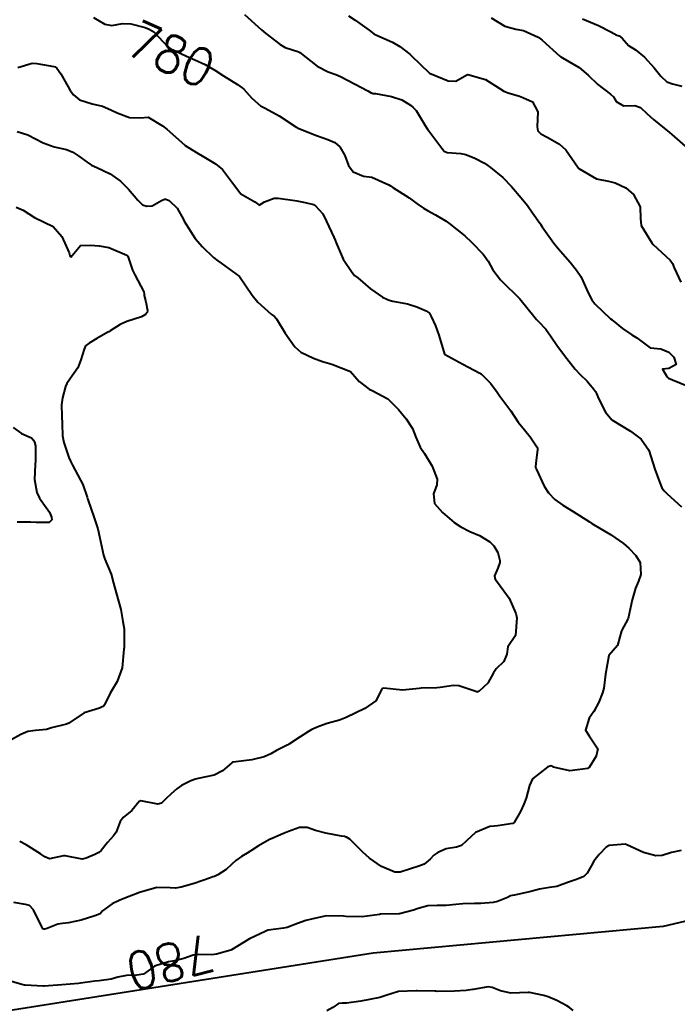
# Model space of a CAD drawing. Header units: metres. Extents: x 318500 to 325275, y 7408834 to 7428799.
# Drawn here: x 320111.3 to 320181.6, y 7410356.6 to 7410462.4 of the extents above; entities that cross this region are included whole.
import ezdxf
from ezdxf.enums import TextEntityAlignment as Align

# ---------------------------------------------------------------- set-up
doc = ezdxf.new("R2010")
doc.units = ezdxf.units.M
doc.header["$MEASUREMENT"] = 0
for name, color, linetype in [('Cotas', 45, 'Continuous'), ('Curvas de Nivel 1m', 11, 'Continuous'), ('Curvas de Nivel 5m', 15, 'Continuous'), ('Vias Secundárias', 230, 'Continuous')]:
    doc.layers.add(name, color=color, linetype=linetype)
doc.styles.add('Style-STANDARD', font='STANDARD.shx')

msp = doc.modelspace()

# ---------------------------------------------------------------- linework, layer by layer
at = {"layer": 'Curvas de Nivel 1m', "flags": 128}
for points, elevation in [([(320135.37, 7410462.94), (320137.2, 7410461.29), (320137.66, 7410460.91), (320139.18, 7410459.72), (320139.72, 7410459.42), (320141.17, 7410458.94), (320141.22, 7410458.91), (320141.3, 7410458.86), (320143.15, 7410457.43), (320144.32, 7410456.82), (320145.14, 7410456.51), (320145.64, 7410456.3), (320147.12, 7410455.53), (320148.54, 7410454.76), (320148.92, 7410454.56), (320149.11, 7410454.51), (320149.38, 7410454.48), (320151.1, 7410454.16), (320152.2, 7410453.81), (320153.1, 7410453.25), (320153.4, 7410453.01), (320153.73, 7410452.69), (320154.68, 7410451.06), (320154.93, 7410450.67), (320155.06, 7410450.51), (320156.46, 7410448.66), (320156.72, 7410448.34), (320157.03, 7410448.2), (320158.49, 7410448.09), (320159.02, 7410447.98), (320160, 7410447.58), (320161.01, 7410447.05), (320161.29, 7410446.86), (320161.68, 7410446.58), (320162.99, 7410445.51), (320163.9, 7410444.55), (320164.96, 7410443.32), (320165.61, 7410442.53), (320166.17, 7410441.75), (320166.93, 7410440.63), (320166.98, 7410440.56), (320167.01, 7410440.51), (320167.19, 7410440.24), (320168.45, 7410438.49), (320168.89, 7410437.93), (320170.18, 7410436.47), (320170.86, 7410435.6), (320171.32, 7410434.92), (320171.55, 7410434.45), (320172.1, 7410433.18), (320172.5, 7410432.43), (320172.81, 7410432.02), (320174.5, 7410430.4), (320174.66, 7410430.28), (320174.79, 7410430.18), (320175.79, 7410429.38), (320176.77, 7410428.69), (320176.97, 7410428.58), (320177.3, 7410428.37), (320178.75, 7410427.3), (320179.89, 7410427.2), (320180.75, 7410426.85), (320181.25, 7410426.31), (320181.51, 7410425.53), (320180.72, 7410425.09), (320180.04, 7410425.01), (320180.47, 7410424.32), (320180.57, 7410424.18), (320180.71, 7410424.07), (320181.13, 7410423.89), (320182.7, 7410423.24)], 779), ([(320146.47, 7410462.79), (320147.21, 7410462.33), (320148.69, 7410461.26), (320149.19, 7410460.88), (320149.42, 7410460.75), (320151.18, 7410459.98), (320151.99, 7410459.53), (320153.03, 7410458.7), (320153.17, 7410458.57), (320155.14, 7410456.67), (320157.13, 7410455.83), (320157.96, 7410455.8), (320159.14, 7410456.48), (320159.23, 7410456.53), (320161.13, 7410455.99), (320162.61, 7410455.08), (320163.11, 7410454.74), (320163.54, 7410454.56), (320164.75, 7410454.19), (320165.11, 7410454.07), (320166.17, 7410453.59), (320166.71, 7410452.52), (320166.64, 7410450.94), (320166.74, 7410450.51), (320167.06, 7410450.19), (320167.73, 7410449.82), (320169.04, 7410449.08), (320169.71, 7410448.47), (320171.01, 7410446.63), (320171.07, 7410446.52), (320171.12, 7410446.46), (320172.99, 7410445.38), (320174.29, 7410445.11), (320174.99, 7410444.95), (320176.15, 7410444.39), (320176.97, 7410443.71), (320177.67, 7410442.37), (320177.71, 7410441.14), (320177.79, 7410440.37), (320178.9, 7410438.53), (320179.06, 7410438.35), (320180.88, 7410436.69), (320181.11, 7410436.32), (320181.32, 7410435.86), (320182.03, 7410434.31)], 778), ([(320161.73, 7410462.58), (320163.21, 7410461.7), (320164.39, 7410461.36), (320165.2, 7410461.23), (320166.76, 7410460.52), (320167.01, 7410460.34), (320167.19, 7410460.18), (320169.08, 7410458.49), (320169.17, 7410458.42), (320169.36, 7410458.3), (320171.15, 7410457.28), (320172.12, 7410456.45), (320173.13, 7410455.47), (320174.51, 7410454.42), (320174.82, 7410454.12), (320175.1, 7410453.65), (320175.87, 7410453.17), (320177.1, 7410453.22), (320177.71, 7410452.98), (320178.39, 7410452.36), (320179.08, 7410451.71), (320180.8, 7410450.32), (320181.06, 7410450.11), (320182.48, 7410448.86)], 777), ([(320171.52, 7410462.46), (320173.21, 7410461.77), (320174.53, 7410461.09), (320175.19, 7410460.74), (320175.42, 7410460.64), (320175.76, 7410460.4), (320176.43, 7410459.63), (320177.18, 7410459.17), (320178.13, 7410458.37), (320179.15, 7410457.22), (320179.88, 7410456.34), (320180.53, 7410455.73), (320181.13, 7410455.51), (320182.11, 7410455.29)], 776), ([(320111.14, 7410457.26), (320112.66, 7410457.73), (320113.15, 7410457.7), (320114.98, 7410457.37), (320115.14, 7410457.33), (320115.31, 7410457.21), (320115.74, 7410456.59), (320116.51, 7410455.19), (320116.74, 7410454.82), (320117.1, 7410454.34), (320117.74, 7410453.82), (320119.09, 7410453.4), (320120.18, 7410453.14), (320121.08, 7410452.76), (320121.76, 7410452.44), (320123.07, 7410451.92), (320124.26, 7410451.89), (320125.07, 7410451.96), (320126.6, 7410451.05), (320127.05, 7410450.68), (320128.95, 7410449.02), (320128.99, 7410448.98), (320129.03, 7410448.93), (320130.22, 7410448.2), (320131.02, 7410447.73), (320132.28, 7410446.98), (320133, 7410446.38), (320134.07, 7410444.95), (320134.96, 7410443.78), (320136.47, 7410442.92), (320136.75, 7410442.71), (320136.95, 7410442.55), (320137.51, 7410442.9), (320138.54, 7410443.31), (320138.96, 7410443.29), (320140.76, 7410443.06), (320140.95, 7410443.03), (320141.87, 7410442.85), (320142.73, 7410442.62), (320142.95, 7410442.5), (320143.73, 7410441.61), (320144.14, 7410440.81), (320144.9, 7410439.12), (320145.06, 7410438.8), (320145.15, 7410438.54), (320145.91, 7410436.79), (320146.86, 7410435.34), (320147.13, 7410435.05), (320147.47, 7410434.77), (320148.83, 7410433.62), (320150.12, 7410432.73), (320150.59, 7410432.5), (320150.82, 7410432.41), (320151.23, 7410432.3), (320152.81, 7410431.99), (320153.8, 7410431.69), (320154.8, 7410431.25), (320155.13, 7410431), (320155.34, 7410430.66), (320155.77, 7410429.64), (320156.16, 7410428.65), (320156.74, 7410426.64), (320158.72, 7410425.57), (320160.53, 7410424.59), (320160.64, 7410424.52), (320160.71, 7410424.47), (320161.65, 7410423.53), (320162.37, 7410422.56), (320162.68, 7410422.15), (320163.84, 7410420.55), (320164.64, 7410419.36), (320165.3, 7410418.53), (320165.89, 7410417.79), (320166.61, 7410416.71), (320166.68, 7410416.58), (320166.7, 7410416.51), (320166.7, 7410416.41), (320166.6, 7410415.56), (320166.48, 7410414.62), (320166.49, 7410414.51), (320166.58, 7410414.28), (320167.41, 7410412.5), (320167.85, 7410411.8), (320168.54, 7410411.08), (320169.41, 7410410.47), (320170.52, 7410409.82), (320172.24, 7410408.7), (320172.5, 7410408.53), (320172.67, 7410408.43), (320174.48, 7410407.36), (320175.89, 7410406.39), (320176.46, 7410405.88), (320177.2, 7410405.11), (320177.65, 7410404.36), (320177.73, 7410403.06), (320177.48, 7410402.36), (320177.16, 7410401.62), (320176.83, 7410400.37), (320176.37, 7410398.38), (320175.68, 7410397.06), (320175.51, 7410396.39), (320175.26, 7410395.46), (320174.31, 7410394.4), (320173.97, 7410392.4), (320173.77, 7410390.91), (320173.64, 7410390.41), (320173.24, 7410389.42), (320172.71, 7410388.42), (320172.22, 7410387.71), (320171.81, 7410386.44), (320172.2, 7410385.81), (320173.15, 7410384.42), (320172.96, 7410383.63), (320172.22, 7410382.43), (320172.15, 7410382.37), (320172.06, 7410382.34), (320170.15, 7410382.08), (320168.41, 7410382.48), (320168.15, 7410382.6), (320168.04, 7410382.59), (320167.8, 7410382.49), (320166.14, 7410381.22), (320165.85, 7410380.51), (320165.47, 7410379.16), (320165.24, 7410378.52), (320164.87, 7410377.74), (320164.19, 7410376.54), (320164.07, 7410376.45), (320162.43, 7410376.19), (320162.07, 7410376.16), (320161.61, 7410376.11), (320160.06, 7410375.48), (320159.09, 7410374.6), (320158.56, 7410374.1), (320158.04, 7410373.93), (320156.92, 7410373.75), (320156.03, 7410373.35), (320155.62, 7410373.05), (320155.2, 7410372.65), (320154.56, 7410372.11), (320154.01, 7410371.87), (320153.1, 7410371.59), (320152, 7410371.26), (320151.44, 7410371.26), (320150.01, 7410371.85), (320148.73, 7410372.74), (320148.03, 7410373.38), (320146.62, 7410374.77), (320146.26, 7410374.98), (320146.05, 7410375.04), (320145.74, 7410375.09), (320144.06, 7410375.41), (320142.94, 7410375.7), (320142.06, 7410376.03), (320141.23, 7410376.01), (320140.06, 7410375.6), (320139.53, 7410375.39), (320138.38, 7410374.88), (320138.16, 7410374.77), (320138.05, 7410374.72), (320136.88, 7410374.06), (320136.03, 7410373.51), (320135.66, 7410373.28), (320135.06, 7410372.92), (320134.45, 7410372.5), (320134.01, 7410372.1), (320133.41, 7410371.54), (320132.53, 7410370.95), (320132.16, 7410370.79), (320131.99, 7410370.73), (320131.61, 7410370.59), (320129.98, 7410370.04), (320128.61, 7410369.64), (320127.98, 7410369.54), (320127.43, 7410369.57), (320125.98, 7410369.6), (320124.15, 7410369.07), (320124.02, 7410369.02), (320123.97, 7410369), (320122.58, 7410368.47), (320121.96, 7410368.21), (320121.22, 7410367.84), (320120.18, 7410367.12), (320120.07, 7410366.98), (320119.93, 7410366.78), (320119.37, 7410366.57), (320117.92, 7410366.1), (320116.56, 7410365.81), (320115.92, 7410365.77), (320115.42, 7410365.68), (320114.16, 7410365.2), (320113.97, 7410365.14), (320113.91, 7410365.14), (320113.81, 7410365.2), (320113.7, 7410365.41), (320112.82, 7410367.22), (320112.39, 7410367.67), (320111.95, 7410367.78), (320110.7, 7410368)], 781), ([(320111.05, 7410450.43), (320112.22, 7410450.06), (320113.04, 7410449.64), (320113.83, 7410449.22), (320115.03, 7410448.79), (320116.32, 7410448.49), (320117.02, 7410448.21), (320117.66, 7410447.81), (320118.56, 7410447.16), (320119.01, 7410446.84), (320119.57, 7410446.58), (320120.99, 7410445.92), (320122.12, 7410445.11), (320122.97, 7410444.27), (320123.96, 7410443.08), (320124.47, 7410442.6), (320124.94, 7410442.44), (320125.51, 7410442.5), (320126.51, 7410443.05), (320126.81, 7410443.19), (320126.95, 7410443.19), (320127.3, 7410443.04), (320128.16, 7410442.25), (320128.85, 7410441.02), (320128.93, 7410440.84), (320130.08, 7410439), (320130.89, 7410438.1), (320132.04, 7410436.97), (320132.51, 7410436.61), (320132.86, 7410436.37), (320134.85, 7410434.94), (320136.2, 7410432.92), (320136.81, 7410432.19), (320138.22, 7410430.89), (320138.56, 7410430.66), (320138.79, 7410430.41), (320139.7, 7410428.87), (320140.75, 7410427.39), (320141.39, 7410426.85), (320142.73, 7410426.2), (320143.7, 7410425.84), (320144.72, 7410425.56), (320146.71, 7410424.78), (320147.63, 7410423.69), (320148.69, 7410422.89), (320148.78, 7410422.84), (320149.02, 7410422.74), (320150.68, 7410421.86), (320151.83, 7410420.71), (320152.65, 7410419.72), (320153.33, 7410418.69), (320153.7, 7410417.76), (320154.16, 7410416.68), (320154.6, 7410415.99), (320155.42, 7410414.66), (320155.95, 7410413.26), (320155.93, 7410412.65), (320155.57, 7410411.68), (320155.67, 7410410.65), (320156.52, 7410409.68), (320157.8, 7410408.63), (320158.49, 7410408.15), (320159.44, 7410407.65), (320160.48, 7410407.22), (320161.6, 7410406.57), (320162.04, 7410406.14), (320162.46, 7410405.41), (320162.68, 7410404.56), (320162.65, 7410404.35), (320162.44, 7410403.76), (320162.08, 7410402.91), (320162.15, 7410402.56), (320162.42, 7410402.24), (320163.67, 7410400.55), (320164.37, 7410398.88), (320164.45, 7410398.61), (320164.46, 7410398.54), (320164.47, 7410398.44), (320164.34, 7410396.54), (320163.53, 7410395.34), (320163.42, 7410394.55), (320163.08, 7410393.77), (320162.29, 7410392.99), (320161.99, 7410392.56), (320161.38, 7410391.46), (320160.44, 7410390.59), (320160.33, 7410390.52), (320160.26, 7410390.5), (320159.99, 7410390.59), (320158.27, 7410391.18), (320157.7, 7410391.19), (320156.27, 7410390.98), (320155.94, 7410390.96), (320154.26, 7410390.91), (320154.05, 7410390.88), (320152.26, 7410390.7), (320150.26, 7410390.93), (320150.11, 7410390.88), (320150.01, 7410390.72), (320149.41, 7410389.57), (320148.23, 7410388.75), (320146.22, 7410387.79), (320145.51, 7410387.49), (320144.21, 7410387.12), (320143.31, 7410386.81), (320142.55, 7410386.48), (320142.2, 7410386.29), (320141.33, 7410385.71), (320140.18, 7410384.97), (320140.11, 7410384.93), (320139.99, 7410384.86), (320138.8, 7410384.25), (320138.17, 7410383.9), (320137.46, 7410383.59), (320136.16, 7410383.25), (320135.86, 7410383.21), (320134.15, 7410383.02), (320134.09, 7410383), (320134.02, 7410382.94), (320133.01, 7410382.08), (320132.14, 7410381.6), (320130.4, 7410381.25), (320130.13, 7410381.19), (320129.63, 7410381), (320128.63, 7410380.5), (320128.12, 7410380.15), (320127.51, 7410379.62), (320126.93, 7410379.03), (320126.5, 7410378.63), (320126.09, 7410378.52), (320124.3, 7410378.87), (320124.1, 7410378.8), (320123.32, 7410377.85), (320122.39, 7410377.1), (320122.07, 7410376.66), (320121.63, 7410375.53), (320121.35, 7410375.11), (320120.72, 7410374.43), (320120.03, 7410373.56), (320119.8, 7410373.35), (320119.35, 7410373.13), (320118.43, 7410372.73), (320118.01, 7410372.65), (320116.2, 7410373), (320116.02, 7410373), (320114.53, 7410372.68), (320114.02, 7410372.89), (320113.56, 7410373.21), (320112.03, 7410374.18), (320111.33, 7410374.53)], 782), ([(320110.94, 7410442.35), (320111.7, 7410442.01), (320112.93, 7410441.23), (320114.92, 7410440.26), (320115.83, 7410439.2), (320116.61, 7410437.45), (320116.71, 7410437.18), (320116.76, 7410437.08), (320116.87, 7410437.03), (320116.96, 7410437.18), (320117.83, 7410438.23), (320118.89, 7410438.26), (320119.84, 7410438.19), (320120.88, 7410438.01), (320122.78, 7410437.2), (320122.87, 7410437.14), (320122.9, 7410437.1), (320123.39, 7410435.62), (320123.65, 7410435.09), (320124.6, 7410433.3), (320124.65, 7410433.07), (320124.63, 7410432.89), (320124.81, 7410432.22), (320125.01, 7410431.29), (320124.97, 7410431.07), (320124.79, 7410430.85), (320124.34, 7410430.63), (320122.78, 7410430.12), (320122.07, 7410429.81), (320121.01, 7410429.12), (320120.87, 7410429.02), (320120.77, 7410428.96), (320119.58, 7410428.31), (320118.75, 7410427.8), (320118.38, 7410427.52), (320118.21, 7410427.16), (320117.87, 7410426.02), (320117.55, 7410425.17), (320116.7, 7410423.94), (320116.37, 7410423.5), (320116.23, 7410423.18), (320115.91, 7410421.95), (320115.79, 7410421.19), (320115.83, 7410420), (320115.88, 7410419.19), (320115.92, 7410417.89), (320116.05, 7410417.19), (320116.59, 7410415.59), (320116.76, 7410415.18), (320116.98, 7410414.77), (320117.85, 7410413.16), (320118.07, 7410412.68), (320118.53, 7410411.32), (320118.58, 7410411.2), (320118.59, 7410411.15), (320118.61, 7410411.07), (320119.3, 7410409.14), (320119.67, 7410407.94), (320119.87, 7410407.13), (320119.96, 7410406.62), (320120.29, 7410405.12), (320120.44, 7410404.72), (320121.1, 7410403.11), (320121.37, 7410402.14), (320121.65, 7410401.11), (320122.14, 7410399.34), (320122.19, 7410399.1), (320122.35, 7410398.04), (320122.5, 7410397.25), (320122.51, 7410397.1), (320122.49, 7410395.27), (320122.48, 7410395.1), (320122.29, 7410393.1), (320121.75, 7410391.62), (320121.44, 7410391.11), (320120.99, 7410390.37), (320120.4, 7410389.12), (320120.32, 7410389.02), (320120.23, 7410388.95), (320119.87, 7410388.77), (320118.22, 7410388.27), (320116.58, 7410387.17), (320116.32, 7410387.06), (320116.21, 7410387.04), (320114.72, 7410386.68), (320114.2, 7410386.51), (320113.02, 7410386.39), (320112.2, 7410386.29), (320111.47, 7410385.96), (320110.18, 7410385.26)], 783), ([(320110.63, 7410418.8), (320111.52, 7410418.14), (320112.61, 7410417.69), (320112.82, 7410417.43), (320112.9, 7410417.23), (320113.01, 7410416.82), (320113.01, 7410415.22), (320112.98, 7410414.82), (320112.93, 7410413.22), (320113.15, 7410411.83), (320113.46, 7410411.22), (320114.51, 7410409.74), (320114.75, 7410409.2), (320114.77, 7410408.92), (320114.49, 7410408.64), (320113.08, 7410408.63), (320112.49, 7410408.65), (320111.07, 7410408.67)], 784), ([(320170.52, 7410356.45), (320170.12, 7410356.77), (320169.82, 7410356.96), (320168.76, 7410357.53), (320167.82, 7410357.9), (320167.38, 7410358.04), (320165.83, 7410358.37), (320165.68, 7410358.37), (320163.83, 7410358.3), (320162.74, 7410358.55), (320161.84, 7410358.91), (320161.42, 7410358.98), (320159.83, 7410358.7), (320159.74, 7410358.69), (320159.06, 7410358.6), (320157.83, 7410358.52), (320155.97, 7410358.5), (320155.83, 7410358.51), (320155.7, 7410358.51), (320153.83, 7410358.54), (320153.71, 7410358.55), (320151.83, 7410358.49), (320150.46, 7410358.07), (320149.82, 7410357.85), (320148.72, 7410357.64), (320147.82, 7410357.46), (320146.27, 7410357.23), (320145.81, 7410357.23), (320145.41, 7410357.19), (320144.8, 7410356.79), (320144.18, 7410356.43)], 779)]:
    msp.add_lwpolyline(points, dxfattribs=dict(at, elevation=elevation))
at = {"layer": 'Curvas de Nivel 5m', "elevation": 780, "flags": 128}
for points in [[(320119.21, 7410462.6), (320120.43, 7410461.91), (320121.2, 7410461.75), (320122.33, 7410461.99), (320123.2, 7410461.93), (320124.73, 7410461.55), (320125.19, 7410461.38), (320125.67, 7410461.07), (320127.17, 7410459.49), (320127.42, 7410459.29), (320127.95, 7410459.04), (320129.16, 7410458.48), (320130.06, 7410458.1), (320131.15, 7410457.58), (320132.18, 7410456.98), (320133.13, 7410456.39), (320134.62, 7410455.44), (320135.11, 7410455.1), (320135.29, 7410454.94), (320136.16, 7410453.99), (320137.09, 7410453.19), (320137.56, 7410452.91), (320139.08, 7410452.09), (320140.95, 7410450.86), (320141.06, 7410450.8), (320141.17, 7410450.74), (320143.05, 7410450), (320144.28, 7410449.58), (320145.04, 7410449.24), (320145.56, 7410448.8), (320146.1, 7410447.87), (320146.48, 7410446.79), (320147, 7410446.11), (320148.09, 7410445.66), (320148.99, 7410445.53), (320150.8, 7410444.72), (320150.98, 7410444.62), (320151.24, 7410444.46), (320152.96, 7410443.33), (320153.84, 7410442.69), (320154.5, 7410442.23), (320154.94, 7410441.99), (320155.79, 7410441.51), (320156.93, 7410440.84), (320157.21, 7410440.64), (320158.91, 7410439.27), (320159.62, 7410438.61), (320160.88, 7410437.32), (320161.43, 7410436.58), (320161.92, 7410435.64), (320162.74, 7410434.56), (320162.85, 7410434.46), (320164.82, 7410432.54), (320166.43, 7410430.52), (320166.59, 7410430.32), (320166.79, 7410430.13), (320167.58, 7410429.3), (320168.16, 7410428.49), (320168.76, 7410427.59), (320169.58, 7410426.47), (320170.72, 7410425.01), (320171.26, 7410424.45), (320172.01, 7410423.75), (320172.69, 7410422.93), (320172.89, 7410422.63), (320172.99, 7410422.43), (320173.23, 7410421.87), (320173.97, 7410420.41), (320174.65, 7410419.62), (320176.63, 7410418.38), (320177.79, 7410417.53), (320178.61, 7410416.35), (320179.25, 7410414.34), (320179.64, 7410413.26), (320180, 7410412.33), (320180.22, 7410412), (320180.54, 7410411.68), (320182.08, 7410410.3)], [(320182.04, 7410373.57), (320181.02, 7410373.33), (320180.03, 7410373.04), (320179.36, 7410373), (320178.03, 7410373.33), (320176.24, 7410374.18), (320176.05, 7410374.23), (320174.35, 7410374.09), (320174.04, 7410373.93), (320173.3, 7410373.14), (320172.72, 7410372.42), (320172.47, 7410371.97), (320172, 7410371.13), (320171.64, 7410370.79), (320170.85, 7410370.45), (320169.99, 7410370.16), (320168.75, 7410369.71), (320167.98, 7410369.59), (320166.89, 7410369.41), (320165.98, 7410369.16), (320164.22, 7410368.79), (320163.97, 7410368.75), (320163.81, 7410368.7), (320163.49, 7410368.54), (320162.42, 7410368.1), (320161.96, 7410368.01), (320160.65, 7410367.89), (320159.96, 7410367.88), (320158.7, 7410367.86), (320157.96, 7410367.78), (320156.91, 7410367.68), (320155.96, 7410367.68), (320154.97, 7410367.64), (320153.95, 7410367.37), (320153.45, 7410367.18), (320151.94, 7410366.79), (320151.86, 7410366.78), (320149.94, 7410366.75), (320149.91, 7410366.75), (320149.8, 7410366.72), (320147.94, 7410366.46), (320146.2, 7410366.51), (320145.94, 7410366.53), (320144.16, 7410366.57), (320143.94, 7410366.55), (320142.53, 7410366.22), (320141.93, 7410366.06), (320141.03, 7410365.74), (320139.92, 7410365.33), (320139.54, 7410365.24), (320137.91, 7410365.03), (320137.8, 7410365), (320137.56, 7410364.89), (320135.9, 7410364.1), (320133.96, 7410362.94), (320133.92, 7410362.91), (320133.89, 7410362.9), (320132.38, 7410362.46), (320131.88, 7410362.4), (320130.42, 7410362.44), (320129.88, 7410362.36), (320128.87, 7410362.01), (320127.87, 7410361.78), (320127.24, 7410361.66), (320125.86, 7410361.24), (320125.73, 7410361.18), (320125.55, 7410361.04), (320124.56, 7410360.35), (320123.85, 7410360.22), (320122.74, 7410360.19), (320121.84, 7410360.02), (320121.13, 7410359.81), (320119.84, 7410359.64), (320119.36, 7410359.6), (320117.83, 7410359.37), (320117.63, 7410359.35), (320115.83, 7410359.18), (320113.96, 7410359.07), (320113.83, 7410359.07), (320111.91, 7410359.15), (320111.83, 7410359.16), (320111.56, 7410359.23), (320109.84, 7410359.74)]]:
    msp.add_lwpolyline(points, dxfattribs=at)
at = {"layer": 'Vias Secundárias'}
msp.add_lwpolyline([(320314.35, 7410357.86), (320305.2, 7410360.05), (320296.91, 7410369.9), (320284.73, 7410389.64), (320274.98, 7410410.17), (320264.93, 7410431.29), (320256.88, 7410452.72), (320248.71, 7410466.65), (320243.87, 7410468.52), (320241.99, 7410466.46), (320240.42, 7410454.2), (320231.64, 7410430.95), (320227.58, 7410418.82), (320215.96, 7410385.25), (320210.63, 7410372.59), (320180.12, 7410365.45), (320149.13, 7410362.6), (320108.51, 7410356.18), (320075.81, 7410352.48), (320049.41, 7410347.88), (320041.29, 7410347.39)], dxfattribs=at)

# ---------------------------------------------------------------- texts
at = {"layer": 'Cotas', "style": 'Style-STANDARD'}
for rotation, p in [(335.4944, (320127.51, 7410458.7, 780)), (194.5164, (320127.43, 7410361.61, 780))]:
    msp.add_text('780', height=4, rotation=rotation, dxfattribs=at).set_placement(p, align=Align.MIDDLE_CENTER)

doc.saveas('drawing.dxf')
